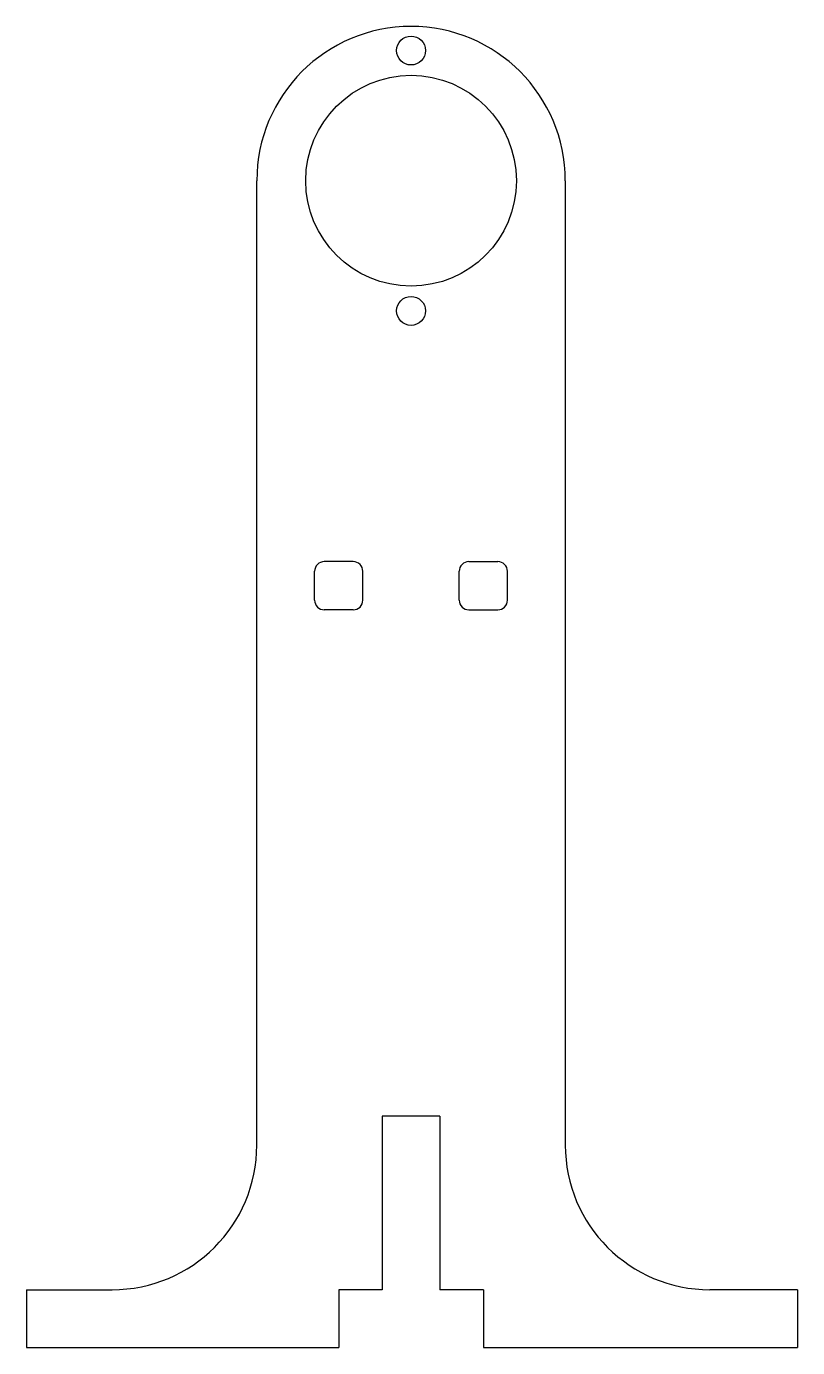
# Model space of a CAD drawing. Extents: x -90 to -10, y 0 to 137.
import ezdxf

# ---------------------------------------------------------------- set-up
doc = ezdxf.new("R2010")
doc.units = 0
doc.layers.add('VISIBLE', color=7, linetype='CONTINUOUS')

msp = doc.modelspace()

# ---------------------------------------------------------------- linework, layer by layer
at = {"layer": 'VISIBLE'}
for p, q in [((-66, 21), (-66, 121)), ((-34, 121), (-34, 21)), ((-56, 81.5), (-59, 81.5)), ((-44, 81.5), (-41, 81.5)), ((-60, 77.5), (-60, 80.5)), ((-55, 77.5), (-55, 80.5)), ((-45, 77.5), (-45, 80.5)), ((-40, 77.5), (-40, 80.5)), ((-56, 76.5), (-59, 76.5)), ((-44, 76.5), (-41, 76.5)), ((-53, 24), (-53, 6)), ((-47, 24), (-53, 24)), ((-47, 24), (-47, 6)), ((-89.9, 6), (-81, 6)), ((-89.9, 6), (-89.9, 0)), ((-57.5, 6), (-57.5, 0)), ((-53, 6), (-57.5, 6)), ((-42.5, 6), (-47, 6)), ((-42.5, 6), (-42.5, 0)), ((-9.9, 6), (-19, 6)), ((-9.9, 6), (-9.9, 0)), ((-89.9, 0), (-57.5, 0)), ((-42.5, 0), (-9.9, 0))]:
    msp.add_line(p, q, dxfattribs=at)
for centre, radius in [((-50, 134.5), 1.5), ((-50, 121), 10.93), ((-50, 107.5), 1.5)]:
    msp.add_circle(centre, radius, dxfattribs=at)
for centre, radius, start, end in [((-50, 121), 16, 0, 180), ((-59, 80.5), 1, 90, 180), ((-56, 80.5), 1, 0, 90), ((-44, 80.5), 1, 90, 180), ((-41, 80.5), 1, 0, 90), ((-59, 77.5), 1, 180, 270), ((-56, 77.5), 1, 270, 0), ((-44, 77.5), 1, 180, 270), ((-41, 77.5), 1, 270, 0), ((-81, 21), 15, 270, 0), ((-19, 21), 15, 180, 270)]:
    msp.add_arc(centre, radius, start, end, dxfattribs=at)

doc.saveas('drawing.dxf')
